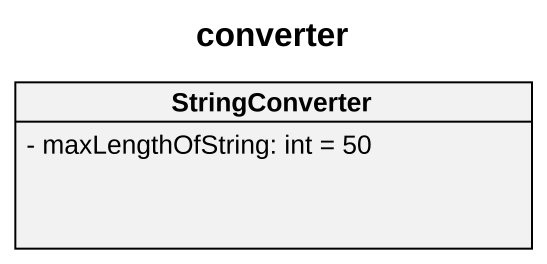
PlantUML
@startuml
title converter
hide circle
hide empty members
skinparam classAttributeIconSize 0
class StringConverter {
  - maxLengthOfString: int = 50
}
@enduml
